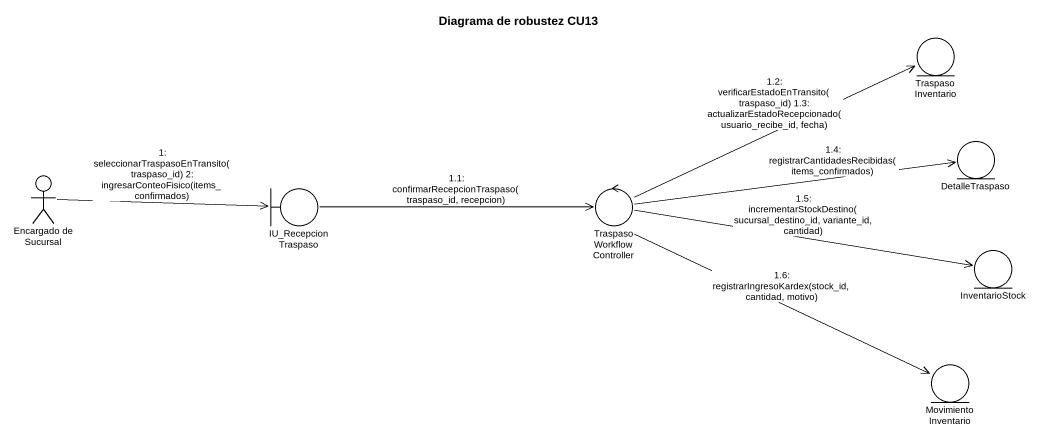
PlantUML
@startuml
title Diagrama de robustez CU13
entity TraspasoInventario
entity DetalleTraspaso
actor "Encargado de Sucursal" as Encargado_de_Sucursal
boundary IU_RecepcionTraspaso
control TraspasoWorkflowController
entity InventarioStock
entity MovimientoInventario
Encargado_de_Sucursal -right-> IU_RecepcionTraspaso : 1: seleccionarTraspasoEnTransito(traspaso_id) 2: ingresarConteoFisico(items_confirmados)
IU_RecepcionTraspaso -right-> TraspasoWorkflowController : 1.1: confirmarRecepcionTraspaso(traspaso_id, recepcion)
TraspasoWorkflowController -right-> TraspasoInventario : 1.2: verificarEstadoEnTransito(traspaso_id) 1.3: actualizarEstadoRecepcionado(usuario_recibe_id, fecha)
TraspasoWorkflowController -right-> DetalleTraspaso : 1.4: registrarCantidadesRecibidas(items_confirmados)
TraspasoWorkflowController -right-> InventarioStock : 1.5: incrementarStockDestino(sucursal_destino_id, variante_id, cantidad)
TraspasoWorkflowController -right-> MovimientoInventario : 1.6: registrarIngresoKardex(stock_id, cantidad, motivo)
@enduml
